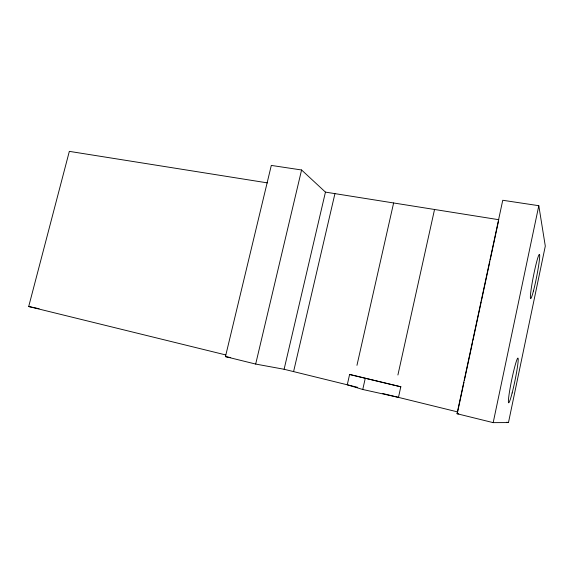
<?xml version="1.0" encoding="UTF-8"?>
<svg xmlns="http://www.w3.org/2000/svg" width="574" height="574" viewBox="0 0 574 574"><rect width="100%" height="100%" fill="white"/><g stroke="black" fill="none" stroke-linecap="round" stroke-linejoin="round"><path stroke-width="0.86" d="M508.471 422.579L545.3 246.095L538.807 205.7L502.752 200.269L457.026 413.718L493.188 422.636L508.471 422.579L506.72 422.22M493.188 422.636L538.807 205.7M464 382.219L457.636 411.924L382.844 393.542M464.373 380.469L472.61 342.025M472.983 340.282L481.22 301.838M481.593 300.087L489.83 261.644M490.203 259.9L498.44 221.456M397.911 374.994L434.54 209.481M400.803 386.79L398.471 397.38L362.754 389.488L347.263 384.802L349.602 374.463L400.803 386.79L349.602 374.463M362.754 389.488L365.215 378.524M356.956 365.337L393.621 202.966M284.108 369.276L325.451 192.118L301.58 169.983L271.308 165.42L225.453 356.619L255.681 364.067L284.108 369.276L357.681 387.357M293.587 371.608L334.936 193.632M255.681 364.067L301.58 169.983M225.783 354.947L28.7 306.516L69.339 151.364L267.427 182.884M457.026 413.718L458.769 413.847M325.451 192.118L498.813 219.713M225.453 356.619L230.719 357.609M28.7 306.516L39.089 308.726M512.144 392.953A22.817 1.679 -78.3 0 0 517.999 358.14A22.817 1.679 -78.3 0 0 509.748 390.191A22.817 1.679 -78.3 0 0 512.144 392.953M533.454 290.939A22.558 1.643 -78.8 0 0 539.617 254.756A22.558 1.643 -78.8 0 0 532.012 283.807A22.558 1.643 -78.8 0 0 533.454 290.939"/></g></svg>
